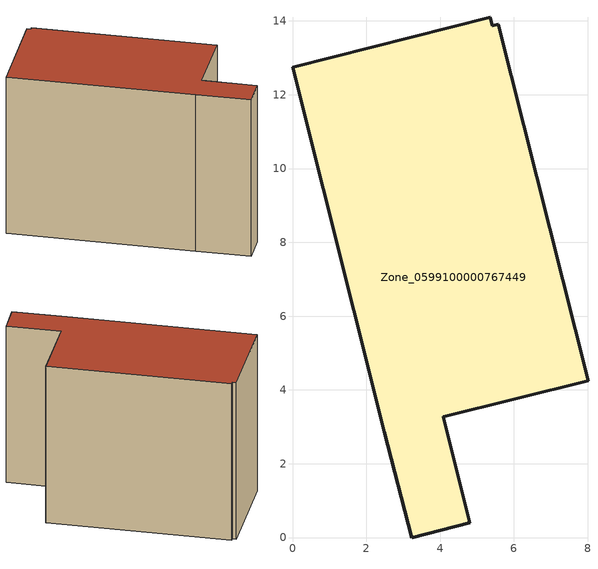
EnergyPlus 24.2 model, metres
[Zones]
Zone_0599100000767449
 floor ground (C_G): 5.58,13.91 8.01,4.25 4.09,3.27 4.81,0.4 3.23,0 2.48,2.86 0,12.75 5.36,14.09 5.42,13.87 z0
 wall outside (C_F): 2.48,2.86 3.23,0 4.81,0.4 4.09,3.27 8.01,4.25 5.58,13.91 5.42,13.87 5.36,14.09 0,12.75 2.48,2.86 z0:9.31
 roof outside (C_R): 8.01,4.25 5.58,13.91 5.42,13.87 5.36,14.09 0,12.75 2.48,2.86 3.23,0 4.81,0.4 4.09,3.27 z9.31
[BUILDING]
Pand.0599100000767449: North Axis=0; Terrain=City; Loads Convergence Tolerance Value=0.04; Temperature Convergence Tolerance Value=0.4; Solar Distribution=FullExterior; Maximum Number of Warmup Days=25; Minimum Number of Warmup Days=1
[Site:Location]
Rotterdam.The.Hague.AP_ZH_NLD Design_Conditions: Latitude=51.96; Longitude=4.45; Time Zone=1; Elevation=-4.5
[SITE:GROUNDTEMPERATURE:BUILDINGSURFACE]
18, 18, 18, 18, 18, 18, 18, 18, 18, 18, 18, 18
[MATERIAL] Thermal Absorptance=0.9; Solar Absorptance=0.7; Visible Absorptance=0.7
Name | Roughness | Thickness | Conductivity | Density | Specific Heat
G.TI.2006-2014 | MediumSmooth | 0.15 | 0.06 | 540 | 1210
F.TI.2006-2014 | Rough | 0.3 | 0.12 | 1920 | 840
R.TI.2006-2014 | MediumRough | 0.2 | 0.08 | 1500 | 1000
[CONSTRUCTION]
C_G: G.TI.2006-2014
C_F: F.TI.2006-2014
C_R: R.TI.2006-2014
[ZONE]
Zone_0599100000767449: Type=1; Multiplier=1; Ceiling Height=Autocalculate; Volume=Autocalculate; Floor Area=autocalculate; Part of Total Floor Area=Yes
[ZONEINFILTRATION:DESIGNFLOWRATE]
Infil_Zone_0599100000767449: Zone or ZoneList or Space or SpaceList=Zone_0599100000767449; Schedule=AlwaysOn; Design Flow Rate Calculation Method=Flow/Area; Flow Rate per Floor Area=0.0015; Constant Term Coefficient=1; Temperature Term Coefficient=0; Velocity Term Coefficient=0; Velocity Squared Term Coefficient=0
[HVACTEMPLATE:ZONE:IDEALLOADSAIRSYSTEM]
Zone_0599100000767449: Maximum Heating Supply Air Temperature=50; Minimum Cooling Supply Air Temperature=13; Maximum Heating Supply Air Humidity Ratio=0.0156; Minimum Cooling Supply Air Humidity Ratio=0.0077; Heating Limit=NoLimit; Cooling Limit=NoLimit; Dehumidification Control Type=ConstantSensibleHeatRatio; Cooling Sensible Heat Ratio=0.7; Dehumidification Setpoint=60; Humidification Control Type=None; Humidification Setpoint=30; Outdoor Air Method=None; Outdoor Air Flow Rate per Person=0.00944; Outdoor Air Flow Rate per Zone Floor Area=0; Outdoor Air Flow Rate per Zone=0; Demand Controlled Ventilation Type=None; Outdoor Air Economizer Type=NoEconomizer; Heat Recovery Type=None; Sensible Heat Recovery Effectiveness=0.7; Latent Heat Recovery Effectiveness=0.65
[ZONECONTROL:THERMOSTAT]
ThermostatControl_Zone_0599100000767449: Zone or ZoneList=Zone_0599100000767449; Control Type Schedule=DualSetpointControlType; Control 1=Thermostat_Zone_0599100000767449; Temperature Difference Between Cutout And Setpoint=0
[THERMOSTATSETPOINT:DUALSETPOINT]
Thermostat_Zone_0599100000767449: Heating Setpoint Temperature Schedule=HeatingSetpoint_Zone_0599100000767449; Cooling Setpoint Temperature Schedule=CoolingSetpoint_Zone_0599100000767449
[SCHEDULE:COMPACT]
HeatingSetpoint_Zone_0599100000767449: Through: 12/31, For: AllDays, Until: 24:00, 21
CoolingSetpoint_Zone_0599100000767449: Through: 12/31, For: AllDays, Until: 24:00, 24
DualSetpointControlType: Through: 12/31, For: AllDays, Until: 24:00, 4
AlwaysOn: Through: 12/31, For: AllDays, Until: 24:00, 1
